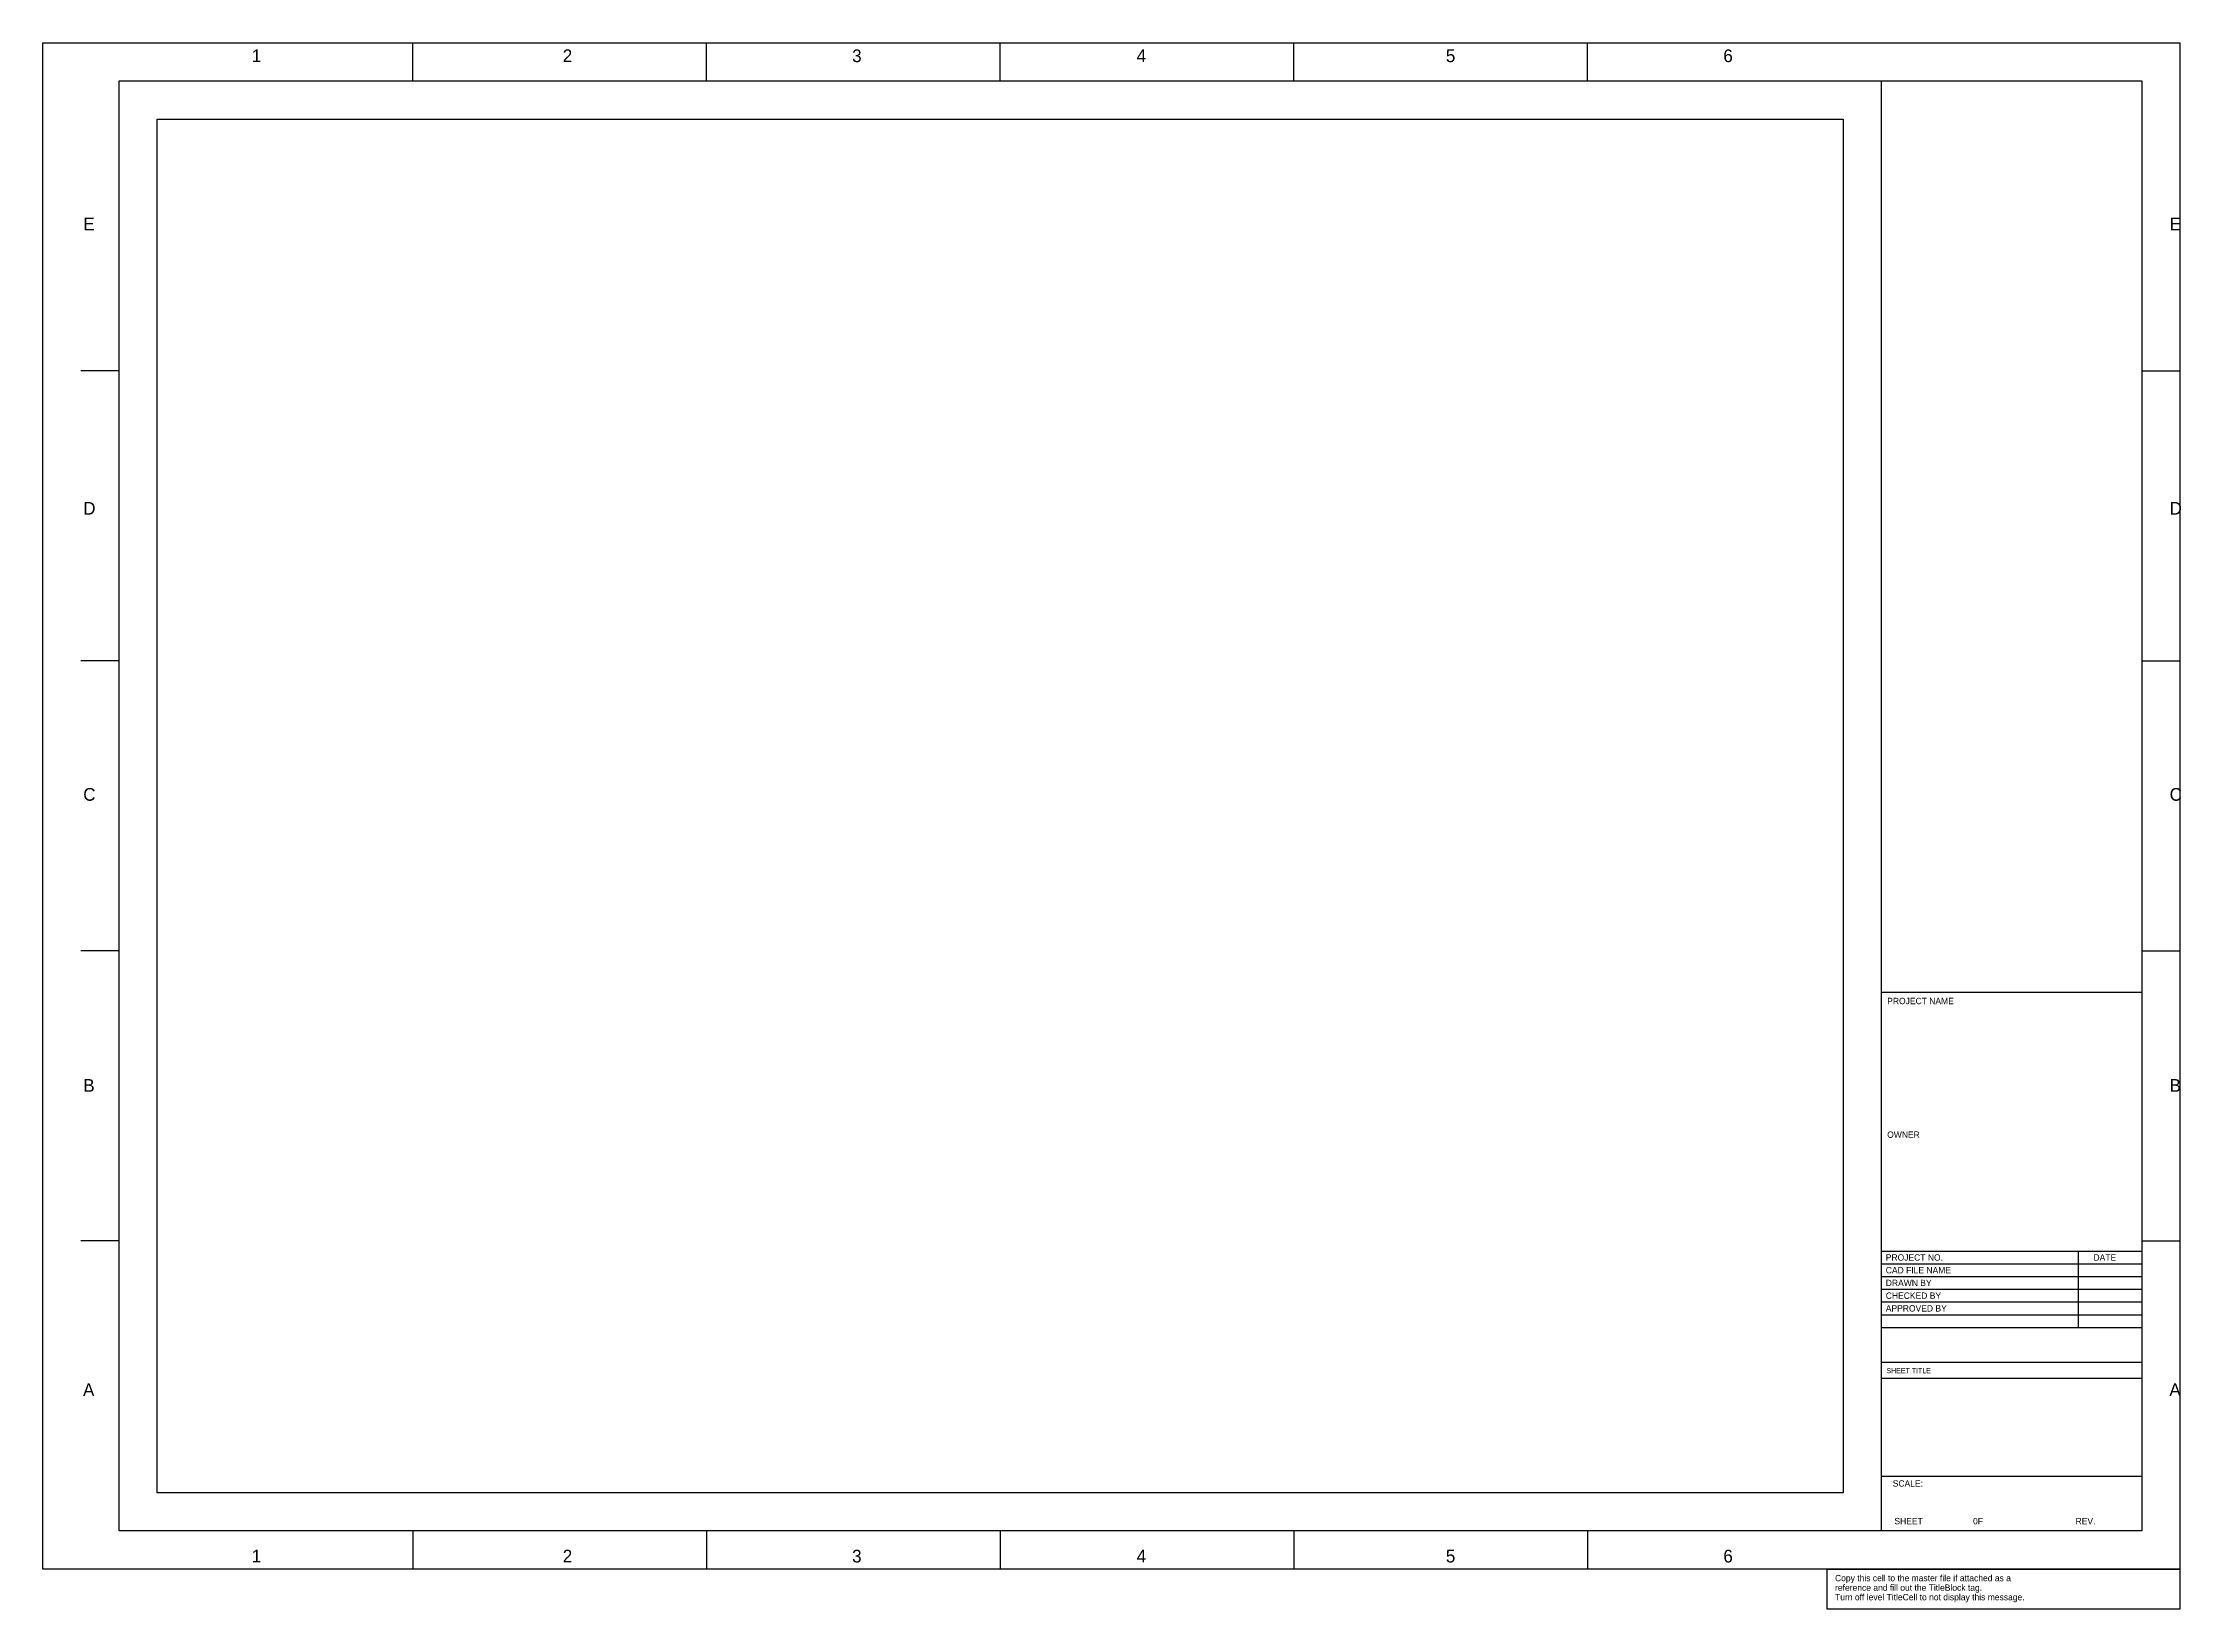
# Model space of a CAD drawing. Extents: x 0 to 42, y -0.8 to 30.
import ezdxf

# ---------------------------------------------------------------- set-up
doc = ezdxf.new("R2010")
doc.units = 0
for name, color, linetype in [('Border', 7, 'Continuous'), ('BorderPlot', 7, 'Continuous'), ('ClipShape', 7, 'Continuous'), ('TitleBlock', 7, 'Continuous'), ('TitleBlockT', 7, 'Continuous'), ('TitleCell', 7, 'Continuous')]:
    doc.layers.add(name, color=color, linetype=linetype)

msp = doc.modelspace()

# ---------------------------------------------------------------- linework, layer by layer
at = {"layer": 'Border'}
for p, q in [((7.272, 29.25), (7.272, 30)), ((13.043, 29.25), (13.043, 30)), ((18.815, 29.25), (18.815, 30)), ((24.587, 29.25), (24.587, 30)), ((30.358, 29.25), (30.358, 30)), ((36.13, 29.25), (36.13, 0.75)), ((1.5, 23.55), (0.75, 23.55)), ((41.25, 23.55), (42, 23.55)), ((1.5, 17.85), (0.75, 17.85)), ((41.25, 17.85), (42, 17.85)), ((1.5, 12.15), (0.75, 12.15)), ((41.25, 12.15), (42, 12.15)), ((1.5, 6.45), (0.75, 6.45)), ((41.25, 6.45), (42, 6.45)), ((7.272, 0.75), (7.272, 0)), ((13.043, 0.75), (13.043, 0)), ((18.815, 0.75), (18.815, 0)), ((24.587, 0.75), (24.587, 0)), ((30.358, 0.75), (30.358, 0))]:
    msp.add_line(p, q, dxfattribs=at)
msp.add_lwpolyline([(41.25, 0.75), (1.5, 0.75), (1.5, 29.25), (41.25, 29.25)], close=True, dxfattribs=at)
at = {"layer": 'BorderPlot'}
msp.add_lwpolyline([(0, 30), (42, 30), (42, 0), (0, 0)], close=True, dxfattribs=at)
at = {"layer": 'ClipShape'}
for p, q in [((2.25, 1.5), (2.25, 28.5)), ((2.25, 28.5), (35.38, 28.5)), ((35.38, 28.5), (35.38, 1.5)), ((35.38, 1.5), (2.25, 1.5))]:
    msp.add_line(p, q, dxfattribs=at)
at = {"layer": 'TitleBlock'}
for p, q in [((36.13, 11.34), (41.25, 11.34)), ((36.13, 6.251), (41.25, 6.251)), ((36.13, 6.001), (41.25, 6.001)), ((36.13, 5.751), (41.25, 5.751)), ((36.13, 5.501), (41.25, 5.501)), ((36.13, 5.251), (41.25, 5.251)), ((36.13, 5.001), (41.25, 5.001)), ((36.13, 4.751), (41.25, 4.751)), ((36.13, 4.067), (41.25, 4.067)), ((36.13, 3.755), (41.25, 3.755)), ((36.13, 1.826), (41.25, 1.826)), ((41.25, 0.75), (41.25, 0.75))]:
    msp.add_line(p, q, dxfattribs=at)
at = {"layer": 'TitleBlockT'}
msp.add_line((40.002, 6.251), (40.002, 4.751), dxfattribs=at)
at = {"layer": 'TitleCell'}
msp.add_lwpolyline([(35.067, 0), (42, 0), (42, -0.788), (35.067, -0.788)], close=True, dxfattribs=at)

# ---------------------------------------------------------------- texts
at = {"layer": 'Border'}
for s, p in [('1', (4.107, 29.619)), ('2', (10.218, 29.619)), ('3', (15.906, 29.619)), ('4', (21.496, 29.619)), ('5', (27.573, 29.619)), ('6', (33.027, 29.619)), ('E', (0.797, 26.315)), ('D', (0.795, 20.725)), ('C', (0.796, 15.102)), ('B', (0.796, 9.382)), ('A', (0.791, 3.402))]:
    msp.add_text(s, height=0.25, dxfattribs=at).set_placement(p)
for s, p in [('E', (41.797, 26.315)), ('D', (41.796, 20.725)), ('C', (41.797, 15.102)), ('B', (41.797, 9.382)), ('A', (41.792, 3.402)), ('1', (4.107, 0.131)), ('2', (10.218, 0.131)), ('3', (15.906, 0.131)), ('4', (21.496, 0.131)), ('5', (27.573, 0.131)), ('6', (33.027, 0.131))]:
    msp.add_text(s, height=0.25, rotation=360, dxfattribs=at).set_placement(p)
at = {"layer": 'TitleBlockT'}
for s, height, p in [('PROJECT NAME', 0.125, (36.247, 11.104)), ('OWNER', 0.125, (36.247, 8.477)), ('CAD FILE NAME', 0.125, (36.219, 5.813)), ('PROJECT NO.', 0.125, (36.219, 6.063)), ('DATE', 0.125, (40.301, 6.063)), ('DRAWN BY', 0.125, (36.219, 5.563)), ('APPROVED BY', 0.125, (36.219, 5.063)), ('CHECKED BY', 0.125, (36.219, 5.313)), ('SHEET TITLE', 0.1, (36.231, 3.851)), ('SCALE:', 0.125, (36.356, 1.622)), ('SHEET', 0.125, (36.389, 0.882)), ('0F', 0.125, (37.934, 0.882)), ('REV.', 0.125, (39.949, 0.882))]:
    msp.add_text(s, height=height, dxfattribs=at).set_placement(p)
at = {"layer": 'TitleCell'}
for s, p in [('Copy this cell to the master file if attached as a ', (35.222, -0.238)), ('reference and fill out the TitleBlock tag.', (35.222, -0.426)), ('Turn off level TitleCell to not display this message.', (35.222, -0.613))]:
    msp.add_text(s, height=0.125, dxfattribs=at).set_placement(p)

doc.saveas('drawing.dxf')
